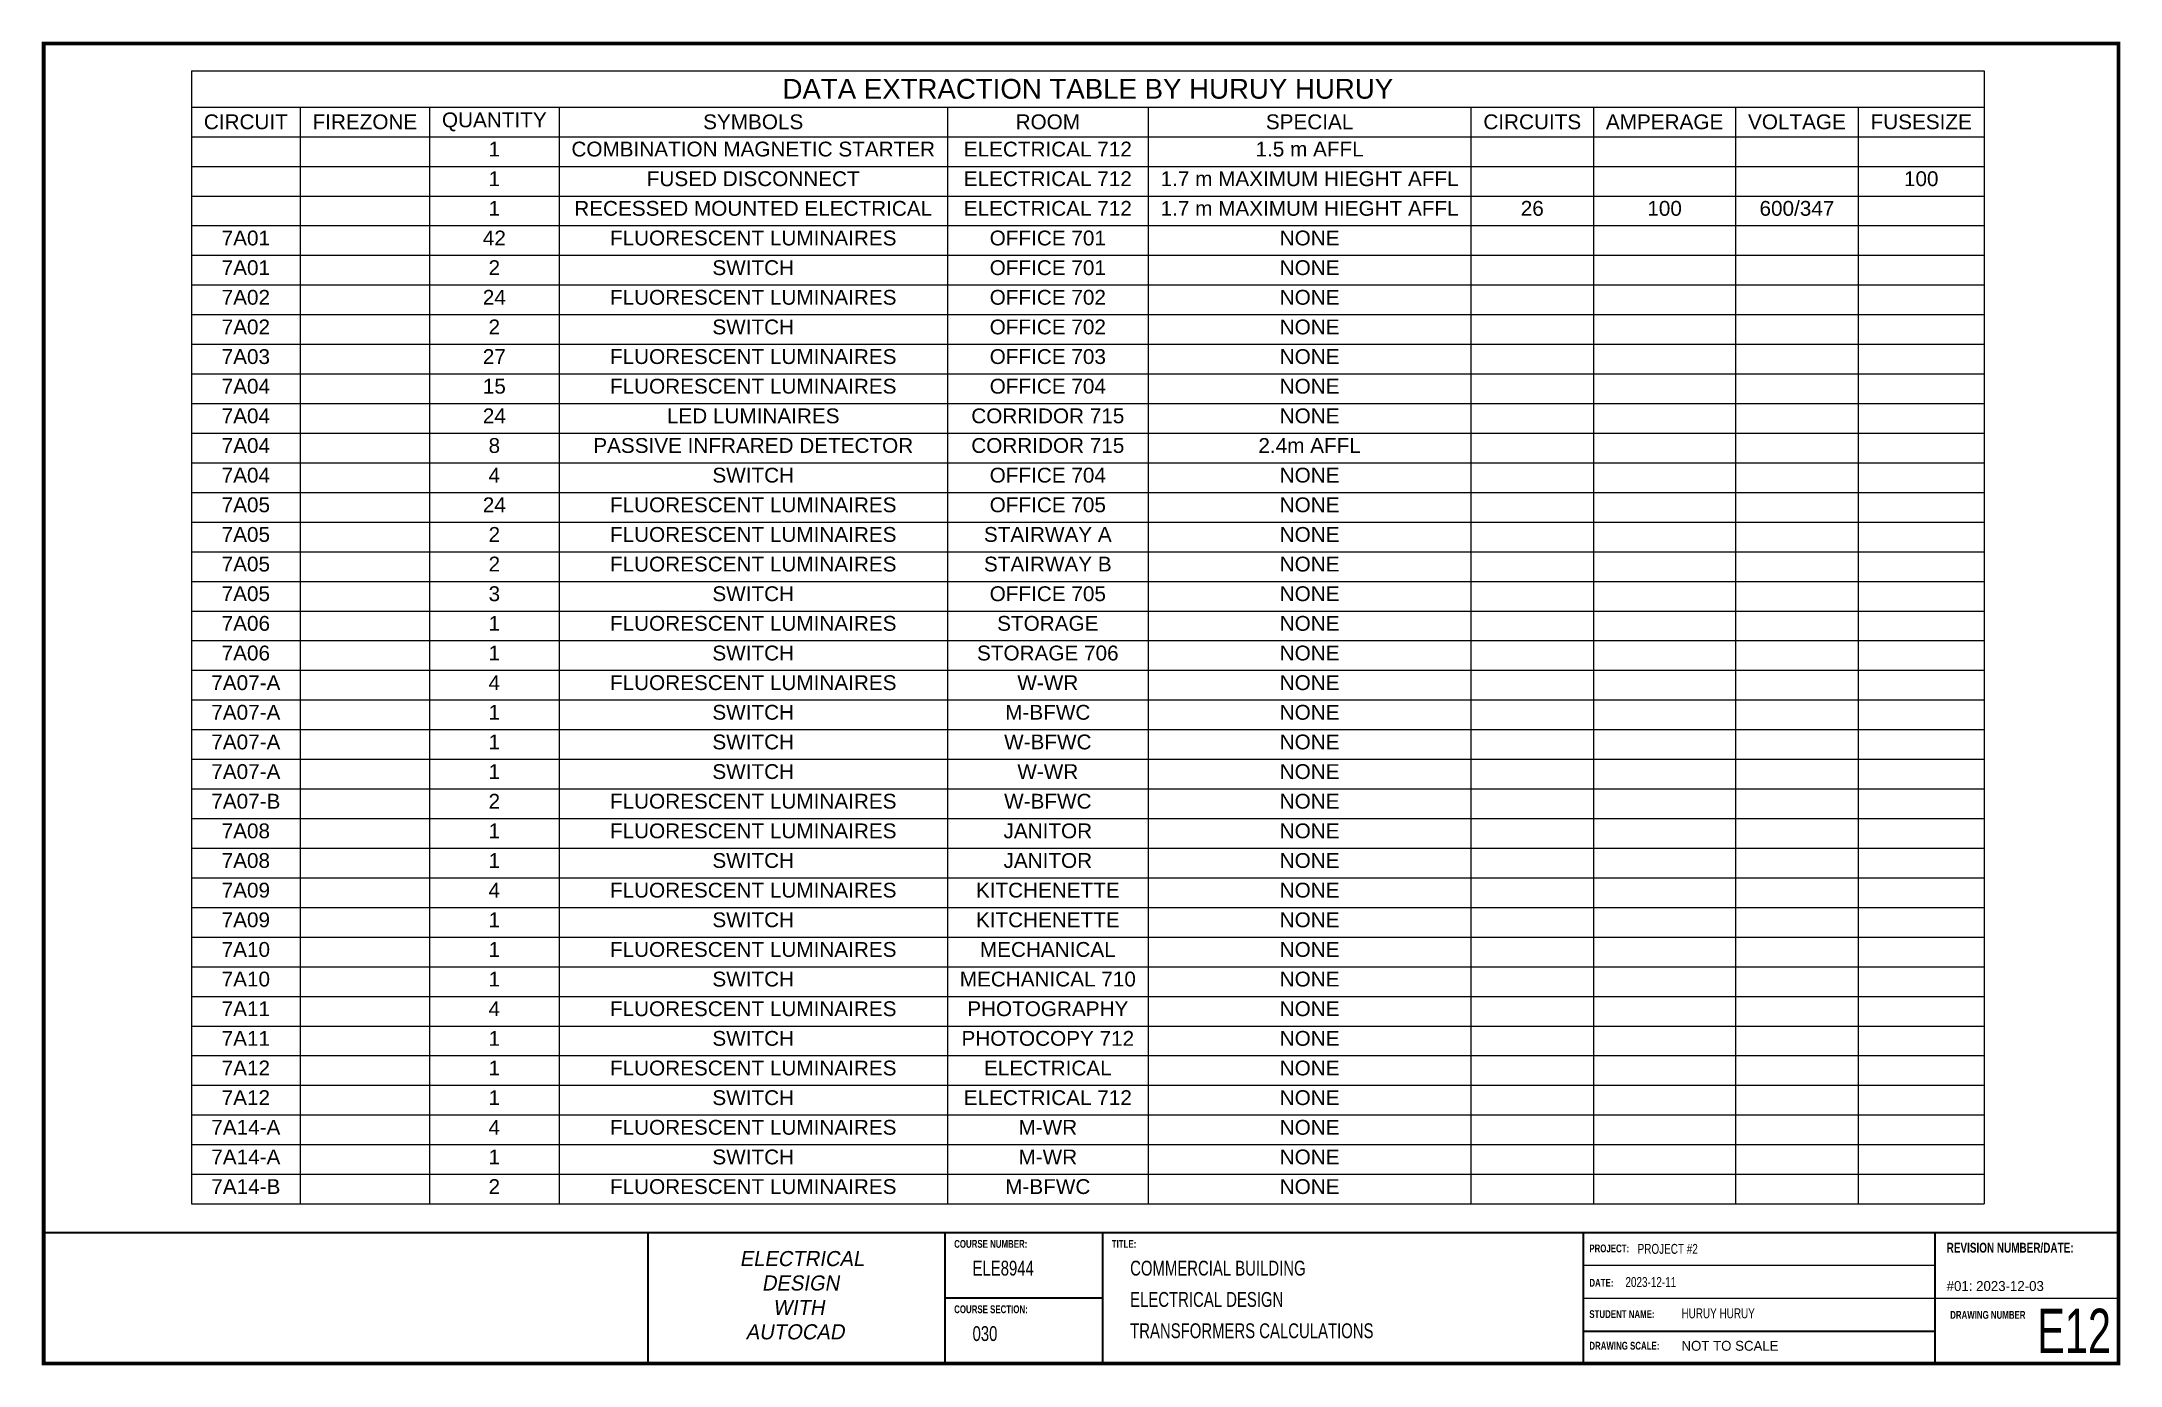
# Paper-space layout 'Data Extraction' of a CAD drawing. Header units: millimetres. Extents: x 1 to 422, y 1 to 270.
# The model-space entities are those that its viewports show. They can reach past a viewport. Long polylines and large blocks are cut down to what shows.
import ezdxf
from ezdxf.enums import TextEntityAlignment as Align

# ---------------------------------------------------------------- set-up
doc = ezdxf.new("R2010")
doc.units = ezdxf.units.MM
for name, color, linetype in [('A-TL-LIN-BRDR', 5, 'Continuous'), ('A-TL-LIN-HORZ', 5, 'Continuous'), ('A-TL-LOGO', 5, 'Continuous'), ('A-TL-TXT-ARCH', 250, 'Continuous'), ('A-TL-TXT-RED', 1, 'Continuous'), ('E-NW-TAB-CCT', 5, 'Continuous'), ('E-SM-TAB-DEXT', 7, 'Continuous')]:
    doc.layers.add(name, color=color, linetype=linetype)
doc.styles.add('ARCH', font='comic.ttf')
doc.styles.get("Standard").update_dxf_attribs({"font": 'arial.ttf'})
doc.styles.add('TITLE', font='_romant.shx', dxfattribs={"oblique": 10, "bigfont": 'bigfont.shx'})
doc.styles.add('UNIV2', font='', dxfattribs={"width": 0.75, "height": 0.09375})
doc.styles.get('UNIV2').set_extended_font_data('Univers-Light-Normal', bold=True)

# ---------------------------------------------------------------- blocks, each defined once
blk = doc.blocks.new('TITLEBLOCK TABLOID 17X11')
at = {"layer": 'A-TL-LIN-BRDR', "const_width": 79.4}
blk.add_lwpolyline([(0, 0), (41910, 0), (41910, 26670), (0, 26670)], close=True, dxfattribs=at)
at = {"layer": 'A-TL-LIN-BRDR', "const_width": 41.5}
for points in [[(-2, 2642), (41910, 2642)], [(12208, 2642), (12208, 0)], [(18210, 2642), (18210, 0)], [(21393, 2642), (21393, 0)], [(31100, 2642), (31100, 0)], [(38207, 2642), (38207, 0)], [(18210, 1321), (21393, 1321)]]:
    blk.add_lwpolyline(points, dxfattribs=at)
at = {"layer": 'A-TL-LIN-HORZ'}
for p, q in [((38207, 1979), (31100, 1979)), ((41910, 1315), (31100, 1315))]:
    blk.add_line(p, q, dxfattribs=at)
at = {"layer": 'A-TL-LIN-HORZ', "const_width": 41.5}
blk.add_lwpolyline([(38207, 652), (31100, 652)], dxfattribs=at)
at = {"layer": 'A-TL-TXT-ARCH', "style": 'ARCH', "width": 0.75}
for tag, p, height in [('PROJECT#', (32199, 2216), 200), ('COURSE', (18765, 1776), 300), ('TITLE1', (21948, 1776), 300), ('YYYY-MM-DD', (31952, 1546), 200), ('TITLE2', (21948, 1143), 300), ('FULL_NAME', (33083, 913), 200), ('SECTION', (18765, 455), 300), ('TITLE3', (21948, 511), 300)]:
    blk.add_attdef(tag, p, '', height=height, dxfattribs=at)
at = {"layer": 'A-TL-TXT-ARCH', "style": 'ARCH'}
for tag, p in [('REVISION', (38440, 1465)), ('SCALE', (33083, 257))]:
    blk.add_attdef(tag, p, '', height=200, dxfattribs=at)
at = {"layer": 'A-TL-TXT-ARCH', "style": 'ARCH', "width": 0.7}
blk.add_attdef('#', text='', height=900, dxfattribs=at).set_placement((41014, 658), align=Align.MIDDLE_CENTER)
at = {"layer": 'A-TL-TXT-RED', "style": 'TITLE', "oblique": 10}
for s, p in [('ELECTRICAL', (14061, 1967)), ('DESIGN', (14508, 1474)), ('WITH ', (14732, 980)), ('AUTOCAD', (14183, 487))]:
    blk.add_text(s, height=304.8, dxfattribs=at).set_placement(p)
at = {"layer": 'A-TL-TXT-RED', "style": 'UNIV2', "width": 0.75}
for s, height, p in [('COURSE NUMBER:', 158.75, (18393, 2337)), ('TITLE:', 158.8, (21576, 2337)), ('PROJECT:', 158.8, (31222, 2245)), ('REVISION NUMBER/DATE:', 200, (38440, 2239)), ('DATE:', 158.8, (31222, 1551)), ('COURSE SECTION:', 158.75, (18393, 1016)), ('STUDENT NAME:', 158.75, (31222, 918)), ('DRAWING NUMBER', 158.75, (38511, 902)), ('DRAWING SCALE:', 158.75, (31222, 279))]:
    blk.add_text(s, height=height, dxfattribs=at).set_placement(p)

msp = doc.modelspace()

# ---------------------------------------------------------------- linework, layer by layer
at = {"layer": 'E-SM-TAB-DEXT'}
for p, q in [((222127.9, 81732.2), (276538.1, 81732.2)), ((222127.9, 81732.2), (222127.9, 47332.2)), ((276538.1, 81732.2), (276538.1, 47332.2)), ((222127.9, 80632.2), (276538.1, 80632.2)), ((225427.2, 80632.2), (225427.2, 47332.2)), ((229355.5, 80632.2), (229355.5, 47332.2)), ((233283.7, 80632.2), (233283.7, 47332.2)), ((245070.4, 80632.2), (245070.4, 47332.2)), ((251165.7, 80632.2), (251165.7, 47332.2)), ((260962.1, 80632.2), (260962.1, 47332.2)), ((264680.7, 80632.2), (264680.7, 47332.2)), ((268994.7, 80632.2), (268994.7, 47332.2)), ((272714.3, 80632.2), (272714.3, 47332.2)), ((222127.9, 79732.2), (276538.1, 79732.2)), ((222127.9, 78832.2), (276538.1, 78832.2)), ((222127.9, 77932.2), (276538.1, 77932.2)), ((222127.9, 77032.2), (276538.1, 77032.2)), ((222127.9, 76132.2), (276538.1, 76132.2)), ((222127.9, 75232.2), (276538.1, 75232.2)), ((222127.9, 74332.2), (276538.1, 74332.2)), ((222127.9, 73432.2), (276538.1, 73432.2)), ((222127.9, 72532.2), (276538.1, 72532.2)), ((222127.9, 71632.2), (276538.1, 71632.2)), ((222127.9, 70732.2), (276538.1, 70732.2)), ((222127.9, 69832.2), (276538.1, 69832.2)), ((222127.9, 68932.2), (276538.1, 68932.2)), ((222127.9, 68032.2), (276538.1, 68032.2)), ((222127.9, 67132.2), (276538.1, 67132.2)), ((222127.9, 66232.2), (276538.1, 66232.2)), ((222127.9, 65332.2), (276538.1, 65332.2)), ((222127.9, 64432.2), (276538.1, 64432.2)), ((222127.9, 63532.2), (276538.1, 63532.2)), ((222127.9, 62632.2), (276538.1, 62632.2)), ((222127.9, 61732.2), (276538.1, 61732.2)), ((222127.9, 60832.2), (276538.1, 60832.2)), ((222127.9, 59932.2), (276538.1, 59932.2)), ((222127.9, 59032.2), (276538.1, 59032.2)), ((222127.9, 58132.2), (276538.1, 58132.2)), ((222127.9, 57232.2), (276538.1, 57232.2)), ((222127.9, 56332.2), (276538.1, 56332.2)), ((222127.9, 55432.2), (276538.1, 55432.2)), ((222127.9, 54532.2), (276538.1, 54532.2)), ((222127.9, 53632.2), (276538.1, 53632.2)), ((222127.9, 52732.2), (276538.1, 52732.2)), ((222127.9, 51832.2), (276538.1, 51832.2)), ((222127.9, 50932.2), (276538.1, 50932.2)), ((222127.9, 50032.2), (276538.1, 50032.2)), ((222127.9, 49132.2), (276538.1, 49132.2)), ((222127.9, 48232.2), (276538.1, 48232.2)), ((222127.9, 47332.2), (276538.1, 47332.2))]:
    msp.add_line(p, q, dxfattribs=at)

# ---------------------------------------------------------------- texts
for s, insert, char_height, width, attachment_point in [('DATA EXTRACTION TABLE BY HURUY HURUY ', (249333, 81182.2), 600, 54110.198, 5), ('CIRCUIT', (223777.6, 80182.2), 450, 2999.284, 5), ('FIREZONE', (227391.3, 80182.2), 450, 3628.24, 5), ('QUANTITY', (231319.6, 80182.2), 450, 3628.24, 5), ('SYMBOLS', (239177, 80182.2), 450, 11486.664, 5), ('ROOM', (248118, 80182.2), 450, 5795.362, 5), ('SPECIAL', (256063.9, 80182.2), 450, 9496.351, 5), ('CIRCUITS', (262821.4, 80182.2), 450, 3418.588, 5), ('AMPERAGE', (266837.7, 80182.2), 450, 4014.086, 5), ('VOLTAGE', (270854.5, 80182.2), 450, 3419.509, 5), ('FUSESIZE', (274626.2, 80182.2), 450, 3523.874, 5), ('1', (231319.6, 79582.2), 450, 3628.24, 2), ('COMBINATION MAGNETIC STARTER', (239177, 79582.2), 450, 11486.664, 2), ('ELECTRICAL 712', (248118, 79582.2), 450, 5795.362, 2), ('1.5 m AFFL', (256063.9, 79582.2), 450, 9496.351, 2), ('1', (231319.6, 78682.2), 450, 3628.24, 2), ('FUSED DISCONNECT', (239177, 78682.2), 450, 11486.664, 2), ('ELECTRICAL 712', (248118, 78682.2), 450, 5795.362, 2), ('1.7 m MAXIMUM HIEGHT AFFL', (256063.9, 78682.2), 450, 9496.351, 2), ('100', (274626.2, 78682.2), 450, 3523.874, 2), ('1', (231319.6, 77782.2), 450, 3628.24, 2), ('RECESSED MOUNTED ELECTRICAL', (239177, 77782.2), 450, 11486.664, 2), ('ELECTRICAL 712', (248118, 77782.2), 450, 5795.362, 2), ('1.7 m MAXIMUM HIEGHT AFFL', (256063.9, 77782.2), 450, 9496.351, 2), ('26', (262821.4, 77782.2), 450, 3418.588, 2), ('100', (266837.7, 77782.2), 450, 4014.086, 2), ('600/347', (270854.5, 77782.2), 450, 3419.509, 2), ('7A01', (223777.6, 76882.2), 450, 2999.284, 2), ('42', (231319.6, 76882.2), 450, 3628.24, 2), ('FLUORESCENT LUMINAIRES', (239177, 76882.2), 450, 11486.664, 2), ('OFFICE 701', (248118, 76882.2), 450, 5795.362, 2), ('NONE', (256063.9, 76882.2), 450, 9496.351, 2), ('7A01', (223777.6, 75982.2), 450, 2999.284, 2), ('2', (231319.6, 75982.2), 450, 3628.24, 2), ('SWITCH', (239177, 75982.2), 450, 11486.664, 2), ('OFFICE 701', (248118, 75982.2), 450, 5795.362, 2), ('NONE', (256063.9, 75982.2), 450, 9496.351, 2), ('7A02', (223777.6, 75082.2), 450, 2999.284, 2), ('24', (231319.6, 75082.2), 450, 3628.24, 2), ('FLUORESCENT LUMINAIRES', (239177, 75082.2), 450, 11486.664, 2), ('OFFICE 702', (248118, 75082.2), 450, 5795.362, 2), ('NONE', (256063.9, 75082.2), 450, 9496.351, 2), ('7A02', (223777.6, 74182.2), 450, 2999.284, 2), ('2', (231319.6, 74182.2), 450, 3628.24, 2), ('SWITCH', (239177, 74182.2), 450, 11486.664, 2), ('OFFICE 702', (248118, 74182.2), 450, 5795.362, 2), ('NONE', (256063.9, 74182.2), 450, 9496.351, 2), ('7A03', (223777.6, 73282.2), 450, 2999.284, 2), ('27', (231319.6, 73282.2), 450, 3628.24, 2), ('FLUORESCENT LUMINAIRES', (239177, 73282.2), 450, 11486.664, 2), ('OFFICE 703', (248118, 73282.2), 450, 5795.362, 2), ('NONE', (256063.9, 73282.2), 450, 9496.351, 2), ('7A04', (223777.6, 72382.2), 450, 2999.284, 2), ('15', (231319.6, 72382.2), 450, 3628.24, 2), ('FLUORESCENT LUMINAIRES', (239177, 72382.2), 450, 11486.664, 2), ('OFFICE 704', (248118, 72382.2), 450, 5795.362, 2), ('NONE', (256063.9, 72382.2), 450, 9496.351, 2), ('7A04', (223777.6, 71482.2), 450, 2999.284, 2), ('24', (231319.6, 71482.2), 450, 3628.24, 2), ('LED LUMINAIRES', (239177, 71482.2), 450, 11486.664, 2), ('CORRIDOR 715', (248118, 71482.2), 450, 5795.362, 2), ('NONE', (256063.9, 71482.2), 450, 9496.351, 2), ('7A04', (223777.6, 70582.2), 450, 2999.284, 2), ('8', (231319.6, 70582.2), 450, 3628.24, 2), ('PASSIVE INFRARED DETECTOR', (239177, 70582.2), 450, 11486.664, 2), ('CORRIDOR 715', (248118, 70582.2), 450, 5795.362, 2), ('2.4m AFFL', (256063.9, 70582.2), 450, 9496.351, 2), ('7A04', (223777.6, 69682.2), 450, 2999.284, 2), ('4', (231319.6, 69682.2), 450, 3628.24, 2), ('SWITCH', (239177, 69682.2), 450, 11486.664, 2), ('OFFICE 704', (248118, 69682.2), 450, 5795.362, 2), ('NONE', (256063.9, 69682.2), 450, 9496.351, 2), ('7A05', (223777.6, 68782.2), 450, 2999.284, 2), ('24', (231319.6, 68782.2), 450, 3628.24, 2), ('FLUORESCENT LUMINAIRES', (239177, 68782.2), 450, 11486.664, 2), ('OFFICE 705', (248118, 68782.2), 450, 5795.362, 2), ('NONE', (256063.9, 68782.2), 450, 9496.351, 2), ('7A05', (223777.6, 67882.2), 450, 2999.284, 2), ('2', (231319.6, 67882.2), 450, 3628.24, 2), ('FLUORESCENT LUMINAIRES', (239177, 67882.2), 450, 11486.664, 2), ('STAIRWAY A', (248118, 67882.2), 450, 5795.362, 2), ('NONE', (256063.9, 67882.2), 450, 9496.351, 2), ('7A05', (223777.6, 66982.2), 450, 2999.284, 2), ('2', (231319.6, 66982.2), 450, 3628.24, 2), ('FLUORESCENT LUMINAIRES', (239177, 66982.2), 450, 11486.664, 2), ('STAIRWAY B', (248118, 66982.2), 450, 5795.362, 2), ('NONE', (256063.9, 66982.2), 450, 9496.351, 2), ('7A05', (223777.6, 66082.2), 450, 2999.284, 2), ('3', (231319.6, 66082.2), 450, 3628.24, 2), ('SWITCH', (239177, 66082.2), 450, 11486.664, 2), ('OFFICE 705', (248118, 66082.2), 450, 5795.362, 2), ('NONE', (256063.9, 66082.2), 450, 9496.351, 2), ('7A06', (223777.6, 65182.2), 450, 2999.284, 2), ('1', (231319.6, 65182.2), 450, 3628.24, 2), ('FLUORESCENT LUMINAIRES', (239177, 65182.2), 450, 11486.664, 2), ('STORAGE', (248118, 65182.2), 450, 5795.362, 2), ('NONE', (256063.9, 65182.2), 450, 9496.351, 2), ('7A06', (223777.6, 64282.2), 450, 2999.284, 2), ('1', (231319.6, 64282.2), 450, 3628.24, 2), ('SWITCH', (239177, 64282.2), 450, 11486.664, 2), ('STORAGE 706', (248118, 64282.2), 450, 5795.362, 2), ('NONE', (256063.9, 64282.2), 450, 9496.351, 2), ('7A07-A', (223777.6, 63382.2), 450, 2999.284, 2), ('4', (231319.6, 63382.2), 450, 3628.24, 2), ('FLUORESCENT LUMINAIRES', (239177, 63382.2), 450, 11486.664, 2), ('W-WR', (248118, 63382.2), 450, 5795.362, 2), ('NONE', (256063.9, 63382.2), 450, 9496.351, 2), ('7A07-A', (223777.6, 62482.2), 450, 2999.284, 2), ('1', (231319.6, 62482.2), 450, 3628.24, 2), ('SWITCH', (239177, 62482.2), 450, 11486.664, 2), ('M-BFWC', (248118, 62482.2), 450, 5795.362, 2), ('NONE', (256063.9, 62482.2), 450, 9496.351, 2), ('7A07-A', (223777.6, 61582.2), 450, 2999.284, 2), ('1', (231319.6, 61582.2), 450, 3628.24, 2), ('SWITCH', (239177, 61582.2), 450, 11486.664, 2), ('W-BFWC', (248118, 61582.2), 450, 5795.362, 2), ('NONE', (256063.9, 61582.2), 450, 9496.351, 2), ('7A07-A', (223777.6, 60682.2), 450, 2999.284, 2), ('1', (231319.6, 60682.2), 450, 3628.24, 2), ('SWITCH', (239177, 60682.2), 450, 11486.664, 2), ('W-WR', (248118, 60682.2), 450, 5795.362, 2), ('NONE', (256063.9, 60682.2), 450, 9496.351, 2), ('7A07-B', (223777.6, 59782.2), 450, 2999.284, 2), ('2', (231319.6, 59782.2), 450, 3628.24, 2), ('FLUORESCENT LUMINAIRES', (239177, 59782.2), 450, 11486.664, 2), ('W-BFWC', (248118, 59782.2), 450, 5795.362, 2), ('NONE', (256063.9, 59782.2), 450, 9496.351, 2), ('7A08', (223777.6, 58882.2), 450, 2999.284, 2), ('1', (231319.6, 58882.2), 450, 3628.24, 2), ('FLUORESCENT LUMINAIRES', (239177, 58882.2), 450, 11486.664, 2), ('JANITOR', (248118, 58882.2), 450, 5795.362, 2), ('NONE', (256063.9, 58882.2), 450, 9496.351, 2), ('7A08', (223777.6, 57982.2), 450, 2999.284, 2), ('1', (231319.6, 57982.2), 450, 3628.24, 2), ('SWITCH', (239177, 57982.2), 450, 11486.664, 2), ('JANITOR', (248118, 57982.2), 450, 5795.362, 2), ('NONE', (256063.9, 57982.2), 450, 9496.351, 2), ('7A09', (223777.6, 57082.2), 450, 2999.284, 2), ('4', (231319.6, 57082.2), 450, 3628.24, 2), ('FLUORESCENT LUMINAIRES', (239177, 57082.2), 450, 11486.664, 2), ('KITCHENETTE', (248118, 57082.2), 450, 5795.362, 2), ('NONE', (256063.9, 57082.2), 450, 9496.351, 2), ('7A09', (223777.6, 56182.2), 450, 2999.284, 2), ('1', (231319.6, 56182.2), 450, 3628.24, 2), ('SWITCH', (239177, 56182.2), 450, 11486.664, 2), ('KITCHENETTE', (248118, 56182.2), 450, 5795.362, 2), ('NONE', (256063.9, 56182.2), 450, 9496.351, 2), ('7A10', (223777.6, 55282.2), 450, 2999.284, 2), ('1', (231319.6, 55282.2), 450, 3628.24, 2), ('FLUORESCENT LUMINAIRES', (239177, 55282.2), 450, 11486.664, 2), ('MECHANICAL', (248118, 55282.2), 450, 5795.362, 2), ('NONE', (256063.9, 55282.2), 450, 9496.351, 2), ('7A10', (223777.6, 54382.2), 450, 2999.284, 2), ('1', (231319.6, 54382.2), 450, 3628.24, 2), ('SWITCH', (239177, 54382.2), 450, 11486.664, 2), ('MECHANICAL 710', (248118, 54382.2), 450, 5795.362, 2), ('NONE', (256063.9, 54382.2), 450, 9496.351, 2), ('7A11', (223777.6, 53482.2), 450, 2999.284, 2), ('4', (231319.6, 53482.2), 450, 3628.24, 2), ('FLUORESCENT LUMINAIRES', (239177, 53482.2), 450, 11486.664, 2), ('PHOTOGRAPHY', (248118, 53482.2), 450, 5795.362, 2), ('NONE', (256063.9, 53482.2), 450, 9496.351, 2), ('7A11', (223777.6, 52582.2), 450, 2999.284, 2), ('1', (231319.6, 52582.2), 450, 3628.24, 2), ('SWITCH', (239177, 52582.2), 450, 11486.664, 2), ('PHOTOCOPY 712', (248118, 52582.2), 450, 5795.362, 2), ('NONE', (256063.9, 52582.2), 450, 9496.351, 2), ('7A12', (223777.6, 51682.2), 450, 2999.284, 2), ('1', (231319.6, 51682.2), 450, 3628.24, 2), ('FLUORESCENT LUMINAIRES', (239177, 51682.2), 450, 11486.664, 2), ('ELECTRICAL', (248118, 51682.2), 450, 5795.362, 2), ('NONE', (256063.9, 51682.2), 450, 9496.351, 2), ('7A12', (223777.6, 50782.2), 450, 2999.284, 2), ('1', (231319.6, 50782.2), 450, 3628.24, 2), ('SWITCH', (239177, 50782.2), 450, 11486.664, 2), ('ELECTRICAL 712', (248118, 50782.2), 450, 5795.362, 2), ('NONE', (256063.9, 50782.2), 450, 9496.351, 2), ('7A14-A', (223777.6, 49882.2), 450, 2999.284, 2), ('4', (231319.6, 49882.2), 450, 3628.24, 2), ('FLUORESCENT LUMINAIRES', (239177, 49882.2), 450, 11486.664, 2), ('M-WR', (248118, 49882.2), 450, 5795.362, 2), ('NONE', (256063.9, 49882.2), 450, 9496.351, 2), ('7A14-A', (223777.6, 48982.2), 450, 2999.284, 2), ('1', (231319.6, 48982.2), 450, 3628.24, 2), ('SWITCH', (239177, 48982.2), 450, 11486.664, 2), ('M-WR', (248118, 48982.2), 450, 5795.362, 2), ('NONE', (256063.9, 48982.2), 450, 9496.351, 2), ('7A14-B', (223777.6, 48082.2), 450, 2999.284, 2), ('2', (231319.6, 48082.2), 450, 3628.24, 2), ('FLUORESCENT LUMINAIRES', (239177, 48082.2), 450, 11486.664, 2), ('M-BFWC', (248118, 48082.2), 450, 5795.362, 2), ('NONE', (256063.9, 48082.2), 450, 9496.351, 2)]:
    msp.add_mtext(s, dxfattribs=dict(at, insert=insert, char_height=char_height, width=width, attachment_point=attachment_point))

psp = doc.layouts.new('Data Extraction')

# ---------------------------------------------------------------- block references
at = {"layer": 'A-TL-LOGO'}
ref = psp.add_blockref('TITLEBLOCK TABLOID 17X11', (1.28, 1.65), dxfattribs=dict(at, xscale=0.01003927131073935, yscale=0.01003927131073935, zscale=0.01003927131073935))
ref.add_attrib('COURSE', 'ELE8944', (189.66, 19.48), dxfattribs={"layer": 'A-TL-TXT-ARCH', "height": 3.012, "style": 'ARCH', "width": 0.75})
ref.add_attrib('SECTION', '030', (189.66, 6.21), dxfattribs={"layer": 'A-TL-TXT-ARCH', "height": 3.012, "style": 'ARCH', "width": 0.75})
ref.add_attrib('TITLE1', 'COMMERCIAL BUILDING', (221.62, 19.48), dxfattribs={"layer": 'A-TL-TXT-ARCH', "height": 3.0118, "style": 'ARCH', "width": 0.75})
ref.add_attrib('TITLE2', 'ELECTRICAL DESIGN', (221.62, 13.13), dxfattribs={"layer": 'A-TL-TXT-ARCH', "height": 3.0118, "style": 'ARCH', "width": 0.75})
ref.add_attrib('TITLE3', 'TRANSFORMERS CALCULATIONS', (221.62, 6.78), dxfattribs={"layer": 'A-TL-TXT-ARCH', "height": 3.0118, "style": 'ARCH', "width": 0.75})
ref.add_attrib('PROJECT#', 'PROJECT #2', (324.53, 23.89), dxfattribs={"layer": 'A-TL-TXT-ARCH', "height": 2.008, "style": 'ARCH', "width": 0.75})
ref.add_attrib('YYYY-MM-DD', '2023-12-11', (322.05, 17.17), dxfattribs={"layer": 'A-TL-TXT-ARCH', "height": 2.008, "style": 'ARCH', "width": 0.75})
ref.add_attrib('FULL_NAME', 'HURUY HURUY ', (333.41, 10.82), dxfattribs={"layer": 'A-TL-TXT-ARCH', "height": 2.0079, "style": 'ARCH', "width": 0.75})
ref.add_attrib('SCALE', 'NOT TO SCALE ', (333.41, 4.23), dxfattribs={"layer": 'A-TL-TXT-ARCH', "height": 2.0079, "style": 'ARCH'})
ref.add_attrib('REVISION', '#01: 2023-12-03', (387.19, 16.36), dxfattribs={"layer": 'A-TL-TXT-ARCH', "height": 2.0079, "style": 'ARCH'})
ref.add_attrib('#', 'E12', dxfattribs={"layer": 'A-TL-TXT-ARCH', "height": 9, "style": 'ARCH', "width": 0.7}).set_placement((413.02, 8.25), align=Align.MIDDLE_CENTER)

# ---------------------------------------------------------------- viewports
at = {"layer": 'E-NW-TAB-CCT'}
psp.add_viewport(center=(211.65, 148.79), size=(420.75, 241.2208), view_center_point=(249125.18, 64509.96), view_height=36104.6891, dxfattribs=at)

doc.saveas('drawing.dxf')
